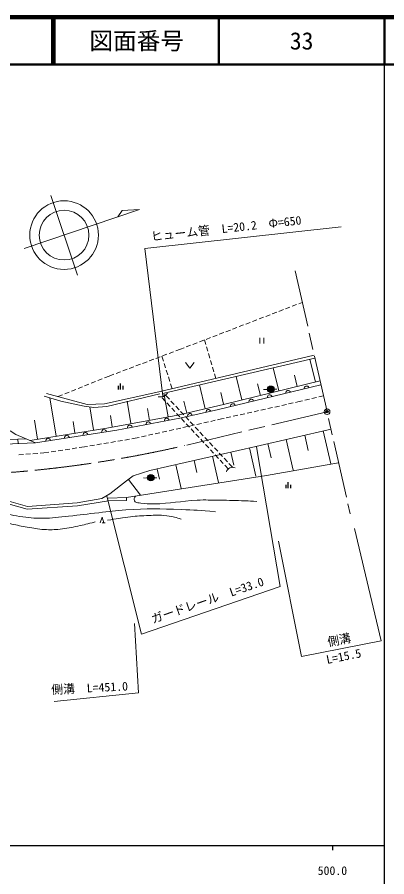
# Model space of a CAD drawing. Units: millimetres, scale not verified. Extents: x 40000 to 680000, y 20000 to 380000.
# Drawn here: x 501356 to 579500, y 198357 to 380000 of the extents above; entities that cross this region are included whole.
import ezdxf
from ezdxf.enums import TextEntityAlignment as Align

# ---------------------------------------------------------------- set-up
doc = ezdxf.new("R2010")
doc.units = ezdxf.units.MM
doc.header["$LTSCALE"] = 1000
doc.header["$PDMODE"] = 32
doc.header["$PDSIZE"] = 500
doc.linetypes.add('CHAIN', pattern=[18.5, 12, -1.5, 3.5, -1.5])
for name, color, linetype, lineweight in [('M-BGD', 7, 'Continuous', 13), ('M-BMK', 2, 'CHAIN', 13), ('M-BMK-SRVR', 3, 'Continuous', 13), ('M-STR-HTXT', 7, 'Continuous', 13), ('M-TTL', 2, 'Continuous', 140), ('M-TTL-BAND', 7, 'Continuous', 25), ('M-TTL-LINE', 7, 'Continuous', 50)]:
    doc.layers.add(name, color=color, linetype=linetype, lineweight=lineweight)
doc.layers.add('M-OTRS', color=6, linetype='Continuous')
doc.layers.add('M-TTL-TXT', color=7, linetype='Continuous')
doc.styles.add('ＭＳ ゴシック', font='')
doc.styles.get('ＭＳ ゴシック').set_extended_font_data('MS Gothic')

msp = doc.modelspace()

# ---------------------------------------------------------------- hatches: boundary and pattern name
at = {"layer": 'M-BGD'}
for points in [[(555638, 301318, 0.97359), (554283, 301484, 0.01338), (554278, 301448, 0.41421), (554893, 300703, 0.41421)], [(530284, 282636, 0.97359), (528929, 282803, 0.01338), (528925, 282766, 0.41421), (529539, 282021, 0.41421)]]:
    msp.add_hatch(color=256, dxfattribs=at).paths.add_polyline_path(points)

# ---------------------------------------------------------------- linework, layer by layer
for p, q in [((560892, 319460), (561632, 319744)), ((556692, 317845), (557625, 318204)), ((558092, 318383), (559026, 318742)), ((559492, 318922), (560426, 319280)), ((552492, 316231), (553425, 316590)), ((553892, 316769), (554825, 317128)), ((555292, 317307), (556225, 317666)), ((546891, 314078), (547824, 314437)), ((548291, 314616), (549225, 314975)), ((549691, 315154), (550625, 315513)), ((551091, 315693), (552025, 316051)), ((542691, 312464), (543624, 312822)), ((544091, 313002), (545024, 313361)), ((545491, 313540), (546424, 313899)), ((537090, 310311), (538023, 310670)), ((538490, 310849), (539424, 311208)), ((539890, 311387), (540824, 311746)), ((540940, 311791), (541218, 310847)), ((541290, 311925), (542224, 312284)), ((552620, 312278), (552620, 311078)), ((553520, 311078), (553520, 312278)), ((533488, 308947), (534424, 309299)), ((534892, 309475), (535884, 309847)), ((535884, 309847), (536623, 310132)), ((541360, 310368), (541643, 309409)), ((541785, 308929), (542068, 307970)), ((527872, 306835), (528808, 307187)), ((529276, 307363), (530212, 307715)), ((530680, 307891), (531616, 308243)), ((531947, 308367), (532280, 307313)), ((532084, 308419), (533020, 308771)), ((532464, 300552), (564309, 307930)), ((542209, 307491), (542493, 306532)), ((564419, 302920), (563256, 307687)), ((523660, 305251), (524596, 305603)), ((525064, 305779), (526000, 306131)), ((526468, 306307), (527404, 306659)), ((532431, 306836), (532732, 305883)), ((532883, 305406), (533184, 304452)), ((542634, 306052), (542917, 305093)), ((556647, 301025), (555460, 305891)), ((518394, 303211), (519322, 303583)), ((519786, 303769), (520796, 304175)), ((520796, 304175), (521788, 304547)), ((522256, 304723), (523192, 305075)), ((533335, 303976), (533636, 303022)), ((543059, 304613), (543337, 303670)), ((548874, 299130), (547664, 304095)), ((560533, 301973), (559952, 304356)), ((514218, 301534), (515146, 301907)), ((515610, 302093), (516538, 302466)), ((517002, 302652), (517930, 303024)), ((533787, 302545), (534120, 301491)), ((541094, 297270), (539892, 302304)), ((552761, 300077), (552167, 302510)), ((509960, 299825), (510970, 300231)), ((511434, 300417), (512362, 300789)), ((512826, 300976), (513754, 301348)), ((533289, 295523), (532377, 300573)), ((532753, 300093), (533534, 299254)), ((544984, 298199), (544391, 300684)), ((554279, 301305), (553417, 301320)), ((555641, 301366), (556258, 301374)), ((565114, 299747), (566110, 299982)), ((509631, 291489), (508277, 299583)), ((525412, 294128), (524624, 298836)), ((532663, 298852), (531914, 299656)), ((533685, 297754), (533004, 298486)), ((533874, 298887), (534555, 298155)), ((537203, 296341), (536602, 298858)), ((557283, 297945), (558260, 298162)), ((558748, 298271), (559724, 298489)), ((560212, 298597), (560711, 298709)), ((560711, 298709), (561707, 298944)), ((562194, 299058), (563167, 299288)), ((563654, 299403), (564627, 299632)), ((517521, 292809), (516707, 297679)), ((529353, 294813), (528897, 297338)), ((534707, 296656), (534025, 297388)), ((534896, 297789), (535577, 297057)), ((535728, 295557), (535047, 296289)), ((535917, 296690), (536598, 295958)), ((548499, 295987), (549475, 296205)), ((549963, 296314), (550939, 296531)), ((551427, 296640), (552403, 296857)), ((552891, 296966), (553867, 297184)), ((554355, 297292), (555331, 297510)), ((555819, 297619), (556795, 297836)), ((505686, 290830), (505009, 294876)), ((513576, 292149), (513169, 294584)), ((521467, 293469), (521073, 295823)), ((536750, 294459), (536069, 295191)), ((536938, 295592), (537619, 294860)), ((537960, 294493), (538641, 293761)), ((540802, 294268), (541778, 294487)), ((542266, 294596), (543242, 294814)), ((543730, 294924), (544583, 295115)), ((544583, 295115), (545083, 295226)), ((545571, 295335), (546547, 295552)), ((547035, 295661), (548011, 295879)), ((532020, 292300), (532996, 292519)), ((533484, 292628), (534460, 292847)), ((534948, 292956), (535923, 293175)), ((536411, 293284), (537387, 293503)), ((537772, 293361), (537091, 294093)), ((537875, 293612), (538851, 293831)), ((538794, 292263), (538113, 292995)), ((538981, 293395), (539662, 292663)), ((539339, 293940), (540315, 294159)), ((566048, 292567), (567645, 285587)), ((501551, 289897), (501505, 290852)), ((524131, 290652), (525117, 290818)), ((525610, 290902), (526288, 291016)), ((526288, 291016), (527141, 291207)), ((527629, 291317), (528605, 291535)), ((529093, 291645), (530068, 291863)), ((530556, 291973), (531532, 292191)), ((539816, 291165), (539134, 291897)), ((540003, 292296), (540684, 291564)), ((540837, 290067), (540156, 290799)), ((541024, 291198), (541705, 290466)), ((558249, 290782), (559736, 284284)), ((562149, 291674), (562892, 288425)), ((513005, 288823), (513994, 288971)), ((514488, 289044), (515565, 289204)), ((515565, 289204), (516243, 289319)), ((516736, 289402), (517722, 289569)), ((518215, 289652), (519201, 289819)), ((519694, 289902), (520680, 290069)), ((521173, 290152), (522159, 290319)), ((522652, 290402), (523638, 290568)), ((541859, 288969), (541178, 289701)), ((542046, 290100), (542727, 289367)), ((543067, 289001), (543748, 288269)), ((550451, 288997), (551828, 282981)), ((554350, 289890), (555039, 286882)), ((501701, 287517), (502698, 287595)), ((503197, 287633), (504194, 287711)), ((504692, 287750), (505689, 287827)), ((506188, 287866), (506982, 287927)), ((506982, 287927), (508059, 288088)), ((508554, 288161), (509543, 288308)), ((510037, 288382), (511026, 288529)), ((511521, 288603), (512510, 288750)), ((542881, 287870), (542200, 288603)), ((542654, 287207), (543946, 281683)), ((543903, 286772), (543222, 287504)), ((544089, 287903), (544769, 287170)), ((546552, 288105), (547185, 285340)), ((534864, 285386), (536034, 280380)), ((538759, 286296), (539344, 283793)), ((544925, 285674), (544243, 286406)), ((545110, 286804), (545791, 286072)), ((546014, 284503), (545265, 285308)), ((546131, 285706), (546912, 284866)), ((530969, 284475), (531451, 282416)), ((524881, 282320), (527458, 278967)), ((528926, 282623), (528063, 282639)), ((530287, 282684), (530905, 282692)), ((520619, 278389), (524486, 278477)), ((524499, 277877), (524486, 278477)), ((518930, 273181), (519290, 274381)), ((519290, 274381), (519650, 273181)), ((519950, 273181), (519350, 273181))]:
    msp.add_line(p, q, dxfattribs=at)
at = {"layer": 'M-BGD', "lineweight": 25}
for p, q in [((522684, 302070), (522684, 301320)), ((523184, 301320), (523184, 302570)), ((523684, 302070), (523684, 301320)), ((558670, 280465), (558670, 281715)), ((558170, 281215), (558170, 280465)), ((559170, 281215), (559170, 280465))]:
    msp.add_line(p, q, dxfattribs=at)
at = {"layer": 'M-BGD'}
for points in [[(564159, 308593), (531268, 300817), (519842, 298318), (516121, 298143), (507520, 300492)], [(504082, 290561), (520332, 293184), (535301, 295887), (544954, 298174), (565390, 303157)], [(565583, 302309), (543899, 297104), (535760, 295263), (522395, 292768), (505217, 290079)], [(507026, 299923), (510572, 298875), (515534, 297774), (517561, 297547), (520321, 297757), (531485, 300378)], [(505217, 290079), (501059, 291844), (499889, 292613)], [(514036, 277356), (519222, 278295), (520917, 279274), (524498, 282052), (525896, 283100), (529371, 284183), (551806, 289302), (567705, 292946)], [(270294, 289677), (276842, 289941), (285385, 290256), (293842, 290605), (305477, 291024), (314894, 291251), (326740, 291007), (338271, 290797), (350343, 290588), (359079, 290430), (369632, 290343), (380691, 290011), (389759, 289801), (397236, 289784), (413921, 289836), (431422, 289786), (450763, 289716), (471623, 289768), (485618, 290135), (496031, 290642), (503240, 290919)], [(269531, 289024), (279524, 289286), (292435, 289758), (305119, 290195), (313785, 290335), (324268, 290160), (334646, 289968), (345600, 289793), (354965, 289706), (369903, 289513), (381451, 289304), (390431, 289199), (403133, 289066), (409772, 289136), (425793, 288944), (439124, 288839), (457783, 288804), (470397, 288909), (478277, 289119), (490926, 289381), (501706, 289905), (505217, 290079)], [(524486, 278477), (554075, 283153), (569310, 285861)], [(376888, 280130), (394250, 279851), (411969, 279595), (427702, 279372), (443164, 279284), (454572, 279215), (468427, 279127), (481635, 279337), (491089, 279509), (503441, 276015), (514104, 276759), (520673, 277790), (524499, 277877)], [(376900, 280730), (394260, 280451), (411978, 280195), (427708, 279972), (443167, 279884), (454576, 279815), (468424, 279727), (481625, 279937), (491167, 280111), (503504, 276621), (514036, 277356)]]:
    msp.add_lwpolyline(points, dxfattribs=at)
at = {"layer": 'M-BGD', "lineweight": 25}
for centre in [(554958, 301383), (529604, 282701)]:
    msp.add_circle(centre, 683, dxfattribs=at)
at = {"layer": 'M-BGD'}
for centre, radius, start, end in [((562520, 301574), 500, 13.49763, 193.49763), ((531593, 301554), 1813, 257.35992, 326.2429), ((554741, 299707), 500, 13.49763, 193.49763), ((558630, 300640), 500, 13.49763, 193.49763), ((546962, 297839), 500, 13.49763, 193.49763), ((550851, 298773), 500, 13.49763, 193.49763), ((537879, 295742), 500, 12.75003, 192.75003), ((541780, 296625), 500, 12.75003, 192.75003), ((529078, 294015), 500, 10.57352, 190.57352), ((533010, 294749), 500, 10.57352, 190.57352), ((519734, 292351), 500, 8.89426, 188.89426), ((525146, 293281), 500, 10.57352, 190.57352), ((507878, 290496), 500, 8.89426, 188.89426), ((511830, 291114), 500, 8.89426, 188.89426), ((515782, 291733), 500, 8.89426, 188.89426), ((546960, 283412), 1476, 70.40884, 159.93308)]:
    msp.add_arc(centre, radius, start, end, dxfattribs=at)
for points, knots in [([(446874, 278283), (448617, 277925), (449133, 277813), (450548, 277389), (452086, 276929), (452900, 276525), (454409, 275974), (456207, 275318), (457209, 274934), (459016, 274301), (460655, 273726), (461574, 273405), (463226, 272868), (465090, 272262), (466058, 271495), (468014, 271365), (469373, 271275), (470158, 271362), (471490, 271645), (474566, 272298), (476140, 273216), (479160, 274091), (481989, 274910), (483561, 275461), (486463, 275960), (488367, 276288), (489459, 276401), (491390, 276380), (493674, 276354), (494925, 275914), (497173, 275506), (499021, 275171), (500014, 274759), (501873, 274493), (503756, 274223), (504827, 274130), (506730, 274126), (508886, 274121), (510087, 274354), (512233, 274563), (514729, 274805), (516118, 275019), (518610, 275296), (520846, 275545), (522093, 275755), (524337, 275897), (528899, 276186), (531472, 276137), (536040, 275957), (538873, 275845), (539832, 275798), (543287, 275511)], [0, 0, 0, 0, 1, 1, 1, 2, 2, 2, 3, 3, 3, 4, 4, 4, 5, 5, 5, 6, 6, 6, 7, 7, 7, 8, 8, 8, 9, 9, 9, 10, 10, 10, 11, 11, 11, 12, 12, 12, 13, 13, 13, 14, 14, 14, 15, 15, 15, 16, 16, 16, 17, 17, 17, 17]), ([(526368, 278775), (526196, 278545), (526041, 278379), (526081, 278093), (526109, 277890), (526155, 277757), (526308, 277621), (526660, 277308), (527016, 277415), (527478, 277324), (528545, 277114), (529170, 277154), (530256, 277167), (533831, 277208), (535807, 277742), (539376, 277936), (541237, 278036), (542283, 277951), (544146, 277936), (546262, 277918), (547448, 277887), (549562, 277796), (550531, 277754), (550843, 277742), (552043, 277674)], [0, 0, 0, 0, 1, 1, 1, 2, 2, 2, 3, 3, 3, 4, 4, 4, 5, 5, 5, 6, 6, 6, 7, 7, 7, 8, 8, 8, 8]), ([(445746, 277604), (447005, 277089), (447337, 276958), (448365, 276562), (449871, 275982), (450748, 275746), (452250, 275154), (453867, 274516), (454738, 274073), (456351, 273425), (457862, 272817), (458731, 272534), (460247, 271939), (461535, 271434), (462214, 271035), (463532, 270612), (465104, 270106), (466004, 269845), (467638, 269598), (469378, 269336), (470384, 269208), (472138, 269357), (473708, 269490), (474589, 269681), (476095, 270148), (478033, 270749), (479031, 271335), (480915, 272091), (482395, 272684), (483178, 273147), (484707, 273601), (486230, 274053), (487098, 274296), (488674, 274495), (489917, 274653), (490631, 274677), (491880, 274588), (493158, 274497), (493859, 274304), (495118, 274064), (497118, 273683), (498210, 273333), (500202, 272908), (501475, 272636), (502184, 272458), (503469, 272244), (504876, 272009), (505661, 271809), (507086, 271737), (508388, 271671), (509125, 271693), (510423, 271824), (511910, 271975), (512732, 272168), (514196, 272471), (515619, 272765), (516096, 272890), (517813, 273344)], [0, 0, 0, 0, 1, 1, 1, 2, 2, 2, 3, 3, 3, 4, 4, 4, 5, 5, 5, 6, 6, 6, 7, 7, 7, 8, 8, 8, 9, 9, 9, 10, 10, 10, 11, 11, 11, 12, 12, 12, 13, 13, 13, 14, 14, 14, 15, 15, 15, 16, 16, 16, 17, 17, 17, 18, 18, 18, 19, 19, 19, 19]), ([(520416, 273694), (522479, 274068), (523058, 274179), (524766, 274375), (526297, 274550), (527158, 274634), (528697, 274690), (530123, 274741), (530928, 274829), (532349, 274707), (533246, 274630), (533757, 274587), (534629, 274359), (535176, 274217), (535378, 274157), (536009, 273923)], [0, 0, 0, 0, 1, 1, 1, 2, 2, 2, 3, 3, 3, 4, 4, 4, 5, 5, 5, 5])]:
    msp.add_open_spline(points, degree=3, knots=knots, dxfattribs=at)
at = {"layer": 'M-BMK'}
for p, q in [((560124, 326394), (571751, 275090)), ((566868, 296636), (536744, 289483))]:
    msp.add_line(p, q, dxfattribs=at)
msp.add_arc((480277, 533322), 250293, 267.22225, 283.0385, dxfattribs=at)
at = {"layer": 'M-BMK-SRVR'}
msp.add_line((508486, 342340), (514117, 325509), dxfattribs=at)
msp.add_lwpolyline([(502841, 331097), (527248, 339361), (523562, 339134), (522627, 337797)], dxfattribs=at)
for centre, radius in [((511279, 333945), 7253), ((511279, 333947), 5246), ((566868, 296636), 600)]:
    msp.add_circle(centre, radius, dxfattribs=at)
at = {"layer": 'M-OTRS'}
msp.add_point((566868, 296636), dxfattribs=at)
at = {"layer": 'M-STR-HTXT'}
for p, q in [((536945, 307067), (537845, 305867)), ((537845, 305867), (538745, 307067))]:
    msp.add_line(p, q, dxfattribs=at)
for points in [[(532155, 299946), (528357, 331141), (569827, 335679)], [(520309, 278757), (527657, 249619), (556972, 259688), (551958, 289214)], [(556582, 269248), (561447, 244891), (578290, 248245), (572678, 271970)], [(509152, 235396), (527032, 237267), (526171, 251850)]]:
    msp.add_lwpolyline(points, dxfattribs=at)
at = {"layer": 'M-TTL'}
msp.add_line((680000, 380000), (40000, 380000), dxfattribs=at)
at = {"layer": 'M-TTL-BAND'}
for p, q in [((579000, 20000), (579000, 370000)), ((40000, 205000), (579000, 205000)), ((568000, 205000), (568000, 204000))]:
    msp.add_line(p, q, dxfattribs=at)
at = {"layer": 'M-TTL-LINE'}
for p, q in [((508747, 380000), (508747, 370000)), ((509247, 380000), (509247, 370000)), ((543997, 380000), (543997, 370000)), ((579000, 380000), (579000, 370000)), ((40000, 370000), (680000, 370000))]:
    msp.add_line(p, q, dxfattribs=at)

# ---------------------------------------------------------------- texts
at = {"layer": 'M-STR-HTXT', "style": 'ＭＳ ゴシック'}
for s, rotation, p in [('ヒューム管\u3000L=20.2\u3000Φ=650', 6.244, (545703, 333933)), ('ガードレール\u3000L=33.0', 18.956, (542049, 255409)), ('側溝', 11.264, (569705, 246970)), ('L=15.5', 11.264, (570666, 243511)), ('側溝\u3000L=451.0', 2.686, (516738, 236809))]:
    msp.add_text(s, height=1833, rotation=rotation, dxfattribs=at).set_placement(p, align=Align.BOTTOM_CENTER)
at = {"layer": 'M-TTL-BAND', "style": 'ＭＳ ゴシック'}
msp.add_text('500.0', height=1833, dxfattribs=at).set_placement((568000, 198195), align=Align.BOTTOM_CENTER)
at = {"layer": 'M-TTL-TXT', "style": 'ＭＳ ゴシック'}
for s, p in [('図面番号', (526622, 375000)), ('33', (561497, 375000))]:
    msp.add_text(s, height=3666, dxfattribs=at).set_placement(p, align=Align.MIDDLE_CENTER)

doc.saveas('drawing.dxf')
